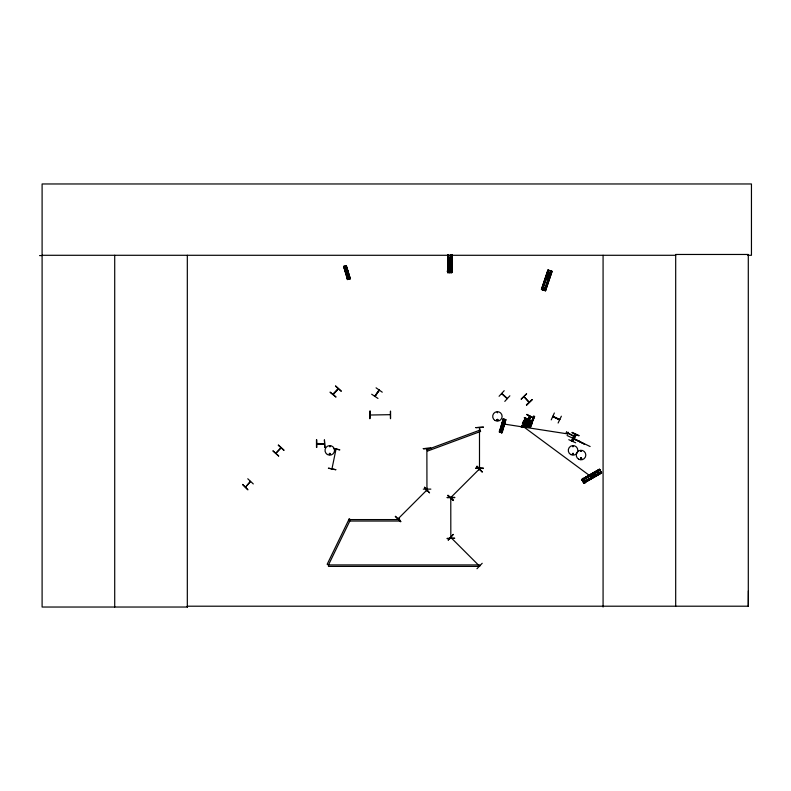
<?xml version="1.0" encoding="UTF-8"?>
<svg xmlns="http://www.w3.org/2000/svg" width="791" height="791" viewBox="0 0 791 791"><rect width="100%" height="100%" fill="white"/><g stroke="black" fill="none" stroke-linecap="round" stroke-linejoin="round"><path stroke-width="1.19" d="M747.752 255.285L751.45 255.285L751.45 183.967L42.101 183.967L42.101 607.033L187.427 607.033L187.329 606.203L748.296 606.203L748.405 590.907M507.347 398.427L501.81 393.424M573.426 437.917L574.048 438.145L573.782 437.265M526.994 419.724C527.172 417.589 527.202 421.296 527.894 419.24M529.515 421.039C530.86 420.486 528.615 419.378 529.041 420.812M529.881 420.397L529.604 420.97L528.961 420.604M451.018 537.257C451.364 539.62 450.376 536.209 451.621 537.85M451.117 537.435L451.532 537.712M478.911 565.644L479.287 566.01M426.873 448.784L426.952 489.095L426.942 488.334M427.278 489.016L427.239 488.363M450.83 498.627L450.821 497.786L451.127 498.468M479.801 467.936L479.791 467.412M330.49 454.093C329.234 451.473 328.838 455.913 330.381 454.252M496.679 419.922C498.577 417.707 497.806 422.097 496.748 420.1M497.846 420.041C496.659 418.103 497.213 421.9 497.846 419.665M572.733 446.262C573.099 447.973 573.742 445.017 572.704 446.549M572.358 453.718C574.098 456.555 573.386 451.107 572.476 454.252M572.565 453.777C573.475 455.626 573.693 452.492 572.674 453.688M580.634 451.028L581.326 451.424L580.762 450.87M580.515 458.592C581.82 456.862 581.336 460.461 580.594 458.473M581.692 458.76C580.287 455.932 580.337 461.242 581.692 458.414M378.543 390.675L379.027 389.983M529.248 402.115L523.998 396.696L528.981 402.392M335.789 469.686L328.384 468.183L335.78 469.735M450.781 497.944L450.821 538.256M479.455 467.412L479.475 467.985M331.963 468.865L336.017 449.12M501.583 393.681L507.16 398.684M390.279 414.672L370.129 415.018M275.772 453.362L281.112 448.003M333.832 393.78L333.021 394.274L338.37 388.915M478.941 565.614L479.395 566.01L450.83 537.445M499.477 432.064L503.333 418.963M499.586 432.094L503.511 419.012M499.793 432.153L503.62 419.042M499.922 432.193L503.778 419.092M500.12 432.252L503.986 419.151M500.298 432.291L501.039 432.509M501.276 432.578L505.103 419.467M501.425 432.628L505.261 419.517M501.583 432.667L505.409 419.566M501.692 432.697L505.568 419.606M501.85 432.746L505.775 419.665M398.951 518.382L398.16 518.758L426.784 490.133L426.191 490.657M451.404 497.47L450.9 497.935M533.035 418.024L533.787 416.165L534.587 416.491L533.539 419.032M531.72 423.946L531.255 424.975L530.454 424.648L530.929 423.62L531.72 423.946L530.484 427.18L529.663 426.408L530.83 423.58M530.454 424.648L531.859 420.871M530.484 427.18L531.849 423.284M531.255 424.975L531.621 423.907M547.975 269.998L541.4 289.387L545.543 290.772L552.088 271.372L547.965 269.988L541.489 289.417M541.716 289.486L548.242 270.087M541.875 289.546L548.44 270.156M541.964 289.575L548.509 270.176M542.567 288.507L548.677 270.235M542.339 289.704L548.905 270.304L542.408 289.724M542.567 289.783L548.835 271.56M542.923 289.882L544.02 290.257M544.673 289.199L547.777 280.083M548.529 277.789L550.932 270.977M544.831 290.524L551.317 271.105M544.979 290.574L551.564 271.194L545.068 290.604M545.266 290.673L551.792 271.264M545.454 290.742L552.019 271.343M530.82 423.403L532.106 420.11M531.621 423.729L532.096 422.621M525.086 418.587L526.114 419.131L525.412 420.703L524.384 420.169L525.086 418.587L526.144 419.052M524.868 420.515L530.217 422.691M529.693 426.863L530.929 423.62M531.908 422.948L533.253 419.586M532.224 422.127L532.897 420.436M532.145 420.14L532.798 418.429M330.114 446.638C329.274 445.076 329.679 447.825 330.154 446.351M329.353 453.797C331.3 452.679 328.987 455.685 329.56 453.52M375.458 395.737L375.063 396.34L375.181 395.589M374.796 396.153L378.978 390.042L378.978 390.724M532.442 419.418L533.787 416.165M533.243 419.744L534.587 416.491M524.66 425.044L522.475 423.65L525.372 418.073M522.475 423.65L523.761 420.931L524.927 420.357M524.571 425.044L523.721 424.124L524.591 422.275L526.094 421.999L528.19 422.967L528.952 424.273L528.081 426.122L526.796 425.934L526.361 427.061L524.097 426.033L526.391 426.992M528.309 426.675L526.766 426.003M531.868 421.395L525.392 418.043M551.238 419.873L554.353 412.981M553.354 416.916L552.869 416.313M558.802 419.428L559.741 419.477M558.11 423.027L561.363 416.204M565.931 433.3L566.732 431.579M567.463 434.002L568.254 432.281M572.002 432.746L578.903 435.821M571.527 440.854L574.671 433.972M572.644 441.368L575.828 434.516M572.991 441.526L576.194 434.684M575.69 442.782L568.788 439.697M522.584 423.521L529.278 426.685L531.839 421.593L531.216 422.513L530.83 421.741L525.313 419.645L525.768 418.716M525.254 419.665L524.66 419.072L531.423 422.265M530.524 424.025C530.979 426.339 527.706 426.735 529.377 426.478M531.285 421.296C535.576 424.312 512.795 411.834 532.056 421.277M522.564 423.679L523.83 420.97M526.638 421.84L529.406 415.977M526.964 421.989L529.782 416.155M527.824 422.394L530.543 416.521M528.151 422.552L530.929 416.699M528.655 426.398L531.394 420.891M533.579 417.955L526.915 414.375M578.883 441.121L590.135 446.529M524.562 419.279L525.145 418.38M523.197 423.818C527.053 419.952 525.372 417.055 525.491 418.923M530.632 422.196L531.077 421.227M479.791 428.356L479.494 427.615L479.504 428.376M316.884 443.504L324.359 443.711M250.549 481.571L245.507 487.068M333.07 394.185L338.113 388.688M338.261 389.034L333.268 394.462M479.069 469.824L479.287 469.112L450.771 497.579M479.435 469.449L478.802 469.666M379.205 390.23L375.082 396.251M377.969 398.427L371.681 394.234M382.251 392.188L376.071 387.827M379.324 390.181L375.013 396.37M523.326 426.191L521.664 425.36L592.617 477.823M499.081 396.291L504.183 390.705M504.796 401.393L509.869 395.797M544.05 289.16L543.546 288.903L544.099 289.12L543.328 289.743M273.073 450.91L278.659 455.992M278.442 445.007L284.009 450.119M275.822 453.302L280.726 447.854M253.298 483.934L247.771 478.773M335.918 396.914L330.045 392.128L335.849 396.983M341.287 391.011L335.671 385.949M395.273 516.493L400.681 521.773M424.48 487.266L429.562 492.882L424.46 487.296M398.882 518.392L398.397 518.955M426.913 490.371L426.547 490.855M447.825 495.482L453.5 500.495L447.844 495.453M451.038 497.846L451.503 497.381M448.23 540.006L453.283 534.37L448.27 540.045M482.203 563.281L476.963 568.739M521.21 399.05L526.638 393.78L521.279 399.129M526.391 404.844L532.027 399.801M337.975 388.776L337.787 389.567M581.751 479.504L599.479 469.271M581.83 479.643L599.578 469.439M583.105 479.455L599.805 469.834M582.216 480.315L599.924 470.042M582.235 480.345L599.964 470.111M583.362 479.89L599.054 470.942M582.522 480.809L583.096 481.808M584.282 481.442L599.973 472.494M583.362 482.273L601.111 472.069M583.402 482.332L601.13 472.098M583.521 482.55L601.259 472.326M583.6 482.688L601.338 472.464M583.649 482.767L601.378 472.524M583.768 482.975L601.467 472.672M601.585 472.88L583.857 483.123L601.635 472.959L599.43 469.182L581.711 479.435L583.896 483.202M526.203 424.352L527.745 426.082L526.855 424.292L528.892 423.798L526.499 423.877L524.997 422.018L525.916 423.867L523.958 424.312L526.223 424.371M559.563 419.744L552.761 416.56M497.223 412.141L497.509 412.862L497.41 412.091M580.693 457.999L581.207 457.93M531.631 421.781L526.727 419.438M250.401 481.304L245.655 487.038M344.154 267.754L346.567 267.032M344.421 268.643L346.834 267.922M344.817 269.968L347.229 269.247M345.163 271.155L347.585 270.423M345.568 272.48L347.981 271.758M347.279 278.175L349.691 277.443M346.982 278.669L350.205 277.7M347.012 278.768L350.235 277.799M350.275 278.719L347.486 279.569L343.62 266.468L346.349 265.638L350.275 278.719L346.181 265.687M324.29 443.791L316.964 443.761M449.535 272.331L450.039 272.351L449.585 271.521M390.507 418.617L390.487 411.063L390.497 418.617M316.489 447.419L316.469 439.855M324.883 447.36L324.419 439.806L324.854 447.36M430.858 448.21L423.304 448.645L430.858 448.181M423.304 448.596L430.858 448.497M483.41 468.45L475.846 468.114L483.41 468.49M475.846 468.223L483.41 468.173M430.858 489.125L423.304 489.125M454.736 497.341L447.172 497.42M447.172 497.697L454.736 497.658M447.172 538.335L454.736 538.236L447.182 538.671M39.55 255.582L42.101 255.572M42.101 255.285L675.692 255.285M447.884 255.602L451.671 255.602M447.884 257.678L451.671 257.678M447.884 259.527L451.661 259.527M447.884 261.603L451.661 261.603M447.884 270.522L451.671 270.522M447.261 271.115L452.294 271.115M447.261 271.273L452.294 271.273M449.476 271.471L450.069 271.471M449.476 271.501L450.069 271.501M449.476 272.628L450.069 272.628M521.576 426.665C519.717 427.298 524.68 428.149 521.793 426.725M567.513 433.883L501.919 423.719L504.351 424.401M333.545 448.368L339.863 449.861L333.515 448.527M553.038 416.343L559.662 419.408M502.938 420.288L505.36 421M502.68 421.178L505.093 421.89M502.285 422.503L504.698 423.215M501.534 425.014L503.956 425.726M499.853 430.709L502.265 431.431M499.339 430.966L502.562 431.926M547.57 272.055L551.159 273.261M547.125 273.37L550.714 274.576M546.462 275.337L550.042 276.543M545.869 277.077L549.448 278.294M545.197 279.045L548.786 280.261M542.349 287.489L545.928 288.705M541.558 287.855L546.334 289.476M541.509 288.013L546.284 289.625M533.599 416.758L534.39 417.084M530.138 425.35L530.929 425.696M529.663 426.408L530.454 426.725M531.938 421.336L525.224 418.043M552.889 416.659L559.603 419.794M572.16 432.39L579.022 435.564M567.948 432.944L573.485 435.979L567.77 433.339M573.623 435.693L575.314 436.474M573.534 435.881L575.225 436.662M573.643 437.205L574.404 437.552M573.505 437.492L574.266 437.838M573.416 437.68L574.187 438.036M573.287 437.967L574.048 438.323M567.088 435.525L580.525 441.734M526.766 414.672L533.628 417.856M335.483 386.156L341.079 391.238M278.234 445.234L283.821 450.326M273.004 450.979L278.65 456.002M476.775 466.522L482.194 471.802M448.082 495.225L453.421 500.565M395.49 516.266L400.869 521.576M582.918 480.968L583.639 480.602M597.778 470.477L599.667 473.75M596.572 471.169L598.471 474.442M594.773 472.207L596.671 475.49M593.181 473.127L595.069 476.4M591.381 474.165L593.27 477.448M583.659 478.634L585.548 481.907M582.829 478.387L585.35 482.747M582.69 478.466L585.211 482.826M583.926 480.997L583.629 480.483L583.857 480.968M346.033 265.736L350.087 278.778M345.974 265.746L349.899 278.827M345.825 265.796L349.424 278.976M349.246 279.025L348.515 279.243M344.411 266.231L348.277 279.332M344.204 266.3L348.149 279.371M344.095 266.33L347.971 279.421M343.937 266.379L347.813 279.47M343.749 266.429L347.654 279.52M530.118 422.76L530.415 424.065M316.756 439.855L316.805 447.409M748.296 606.203L748.296 254.465L675.692 254.465L675.692 606.203M603.078 255.285L603.078 607.033M479.494 427.694L479.494 468.015M451.869 272.598L451.948 254.534L451.968 272.598L447.597 272.618L447.617 254.544L447.686 272.618M451.374 254.534L451.374 272.598M451.206 256.937L451.226 259.349M451.226 261.762L451.206 271.392M451.137 256.937L451.137 259.349M451.137 261.762L451.137 271.392M450.89 254.534L450.969 272.598M450.732 256.937L450.652 259.349L450.633 256.937M450.732 261.762L450.652 271.392L450.633 261.762M450.356 272.598L449.199 272.598M448.665 254.544L448.626 272.618M448.428 256.956L448.349 259.369M448.349 261.772L448.428 271.412M448.19 256.956L448.329 259.369M448.329 261.772L448.181 272.598L448.092 254.544M447.924 254.544L447.854 272.618M187.319 255.285L187.319 607.033M114.715 255.285L114.715 607.033M346.023 271.323C346.774 273.439 347.645 269.761 346.023 271.323M448.962 260.348C449.99 263.561 451.453 258.084 448.962 260.348M592.41 475.065C593.438 478.278 594.901 472.81 592.41 475.065M502.404 424.549C503.036 426.705 504.104 423.076 502.404 424.549M546.532 278.402C547.352 281.665 549.162 276.306 546.532 278.402M503.205 418.923L499.269 431.995L502.067 432.815L505.933 419.714L503.145 418.904M551.09 271.036L544.524 290.426L551.159 271.056M575.037 434.15L571.834 440.992L575.047 434.15M573.228 438.56L584.331 444.058L573.228 438.55M524.601 424.975L524.097 426.033L524.69 424.975M525.718 422.79L524.848 424.638L526.954 425.607L527.824 423.758L525.718 422.79M524.828 425.637L526.025 426.586L524.828 425.637M349.167 518.955L327.158 564.29L328.483 564.932L479.672 564.932L479.672 566.405L328.483 566.405L328.483 564.932L350.492 519.598L349.167 518.955M242.619 484.438L247.929 489.837L242.58 484.478M477.032 466.265L482.115 471.871L477.032 466.265M531.957 399.722L526.598 405.081L531.957 399.722M599.677 469.617L581.949 479.86L599.716 469.686M480.107 430.057L427.17 449.644L427.674 451.018L480.612 431.431L480.107 430.057M370.04 411.063L369.852 418.627L370.04 411.063M483.41 427.17L475.846 427.634L483.41 427.17M324.458 443.84L317.616 443.84L324.458 443.86M399.623 519.578L349.226 519.578L349.226 521.042L399.623 521.042L399.623 519.578M451.671 272.598L451.661 254.534L451.631 272.598M448.902 259.369L448.922 256.956L448.833 259.369M448.902 271.412L448.922 261.772L448.833 271.412M495.047 420.476A4.726 4.726 0 0 0 502.127 416.382A4.726 4.726 0 0 0 495.047 412.299A4.726 4.726 0 0 0 495.047 420.476M327.395 454.518A4.786 4.786 0 0 0 334.563 450.376A4.786 4.786 0 0 0 327.395 446.233A4.786 4.786 0 0 0 327.395 454.518M578.636 459.195A4.786 4.786 0 0 0 585.815 455.052A4.786 4.786 0 0 0 578.636 450.919A4.786 4.786 0 0 0 578.636 459.195M570.677 454.518A4.786 4.786 0 0 0 577.845 450.376A4.786 4.786 0 0 0 570.677 446.233A4.786 4.786 0 0 0 570.677 454.518"/></g></svg>
